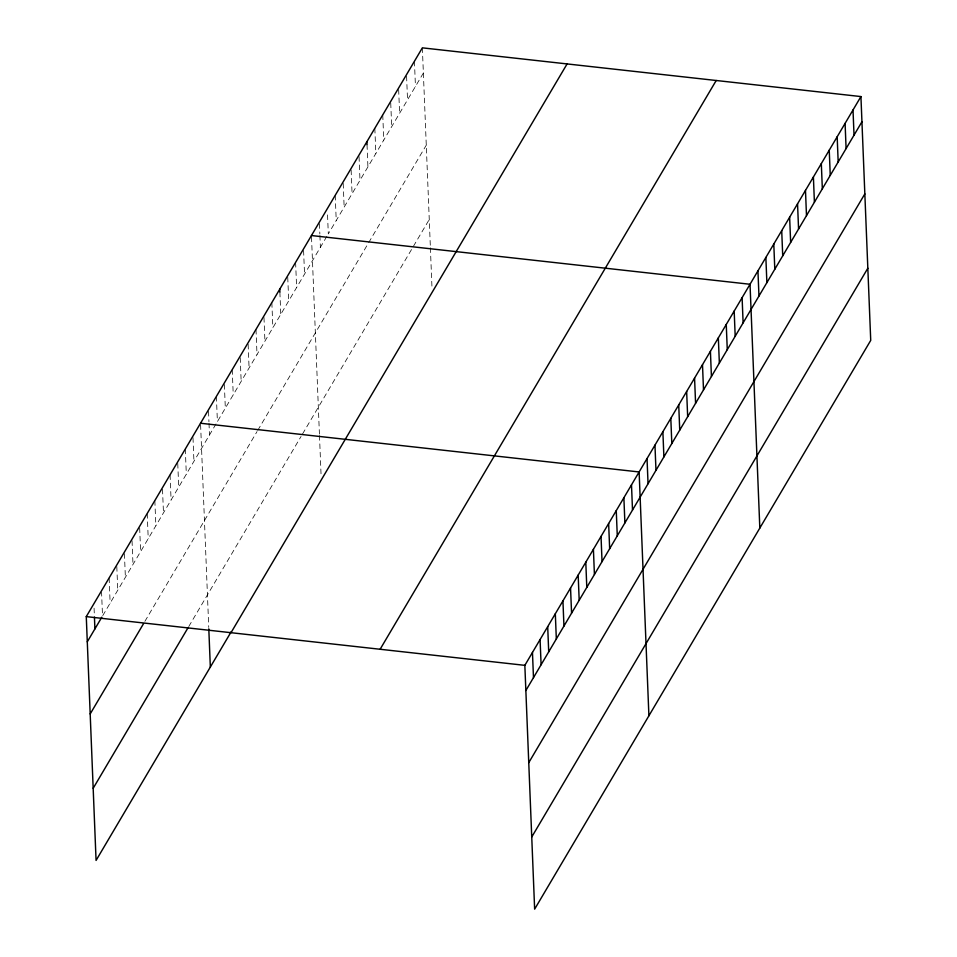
<?xml version="1.0" encoding="UTF-8"?>
<svg xmlns="http://www.w3.org/2000/svg" width="957" height="957" viewBox="0 0 957 957"><rect width="100%" height="100%" fill="white"/><g stroke="black" fill="none" stroke-linecap="round" stroke-linejoin="round"><path stroke-width="0.72" stroke-dasharray="4.79 3.59" d="M326.863 236.343L102.519 616.021L101.574 592.323M423.377 73.031L328.311 233.915L327.533 214.655M144.89 621.356L257.026 431.595M257.744 430.375L367.931 243.903M368.66 242.683L426.272 145.177M188.744 626.548L301.06 436.452M302.508 434.023L411.977 248.76M413.412 246.32L429.25 219.512M422.36 47.85L430.339 246.392M430.387 247.803L431.978 287.411M414.441 61.26L415.446 86.441M406.581 76.141L407.526 99.839M398.65 89.551L399.607 113.249M390.731 102.961L391.688 126.659M382.752 114.888L383.757 140.057M374.833 128.286L375.838 153.467M367.021 144.663L367.919 166.877M359.042 156.589L359.999 180.287M351.123 169.987L352.068 193.685M343.204 183.397L344.149 207.095M335.213 195.324L336.23 220.505M319.435 223.615L319.853 233.987M319.913 235.47L320.392 247.313M311.515 237.025L319.423 434.083M319.482 435.495L321.133 476.526M303.584 250.435L304.541 274.133M295.605 262.362L296.622 287.543M287.746 277.243L288.703 300.941M279.887 292.136L280.772 314.351M271.848 302.579L272.853 327.761M263.976 317.461L264.933 341.159M255.998 329.387L257.014 354.568M248.138 344.281L249.083 367.978M240.219 357.691L241.164 381.388M232.228 369.617L233.245 394.786M224.369 384.499L225.326 408.196M216.39 396.425L217.395 421.606M208.53 411.319L208.937 421.678M208.997 423.161L209.475 435.016M200.599 424.717L208.746 627.433M192.991 437.612L193.936 461.31M185.311 449.024L186.316 474.205M177.751 463.391L178.708 487.089M170.071 474.804L171.088 499.985M162.511 489.183L163.468 512.88M154.843 500.595L155.847 525.776M147.222 513.49L148.227 538.659M139.662 527.857L140.607 551.555M132.042 540.753L132.999 564.451M124.422 553.636L125.379 577.334M116.802 566.532L117.759 590.23M109.134 577.944L110.139 603.125M94.073 608.173L94.372 615.578"/><path stroke-width="1.44" d="M231.223 631.704L96.071 860.427L86.274 616.619L422.36 47.85L860.929 96.573L870.726 340.381L534.64 909.15L524.843 665.342L860.929 96.573M87.29 641.8L101.825 617.193M90.185 713.946L143.514 623.701M93.176 788.281L188.05 627.72M231.008 632.697L567.094 63.928M380.12 649.265L716.207 80.496M525.86 690.523L861.946 121.754M528.754 762.669L864.841 193.9M531.745 837.004L867.832 268.235M311.456 235.542L750.025 284.265L759.822 528.073M200.539 423.245L639.12 471.957L648.906 715.764M86.274 616.619L524.843 665.342M853.01 109.971L854.027 135.152M845.091 123.381L846.096 148.562M837.172 136.791L838.176 161.972M829.241 150.201L830.257 175.37M821.321 163.599L822.338 188.78M813.402 177.009L814.407 202.19M805.483 190.419L806.488 215.6M797.552 203.829L798.569 228.998M789.633 217.227L790.649 242.408M781.713 230.637L782.718 255.818M773.794 244.047L774.799 269.228M765.863 257.457L766.88 282.626M757.944 270.855L758.961 296.036M742.106 297.675L743.111 322.856M734.175 311.073L735.191 336.254M726.255 324.483L727.272 349.664M718.336 337.893L719.353 363.074M710.417 351.303L711.422 376.472M702.498 364.701L703.503 389.882M694.567 378.111L695.583 403.292M686.648 391.521L687.664 416.702M678.728 404.931L679.733 430.1M670.809 418.329L671.814 443.51M662.878 431.739L663.895 456.92M654.959 445.149L655.976 470.33M647.04 458.559L648.045 483.728M631.5 484.852L632.505 510.033M623.88 497.748L624.897 522.917M616.26 510.631L617.277 535.812M608.64 523.527L609.657 548.708M601.032 536.422L602.037 561.603M593.412 549.318L594.417 574.487M585.792 562.202L586.797 587.383M578.172 575.097L579.188 600.278M570.551 587.993L571.568 613.162M562.931 600.876L563.948 626.057M555.323 613.772L556.328 638.953M547.703 626.668L548.708 651.849M540.083 639.563L541.1 664.732M532.463 652.447L533.48 677.628M366.902 141.696L367.021 144.663M279.767 289.17L279.887 292.136M208.805 628.857L210.337 667.053M94.432 617.062L94.91 628.905"/></g></svg>
